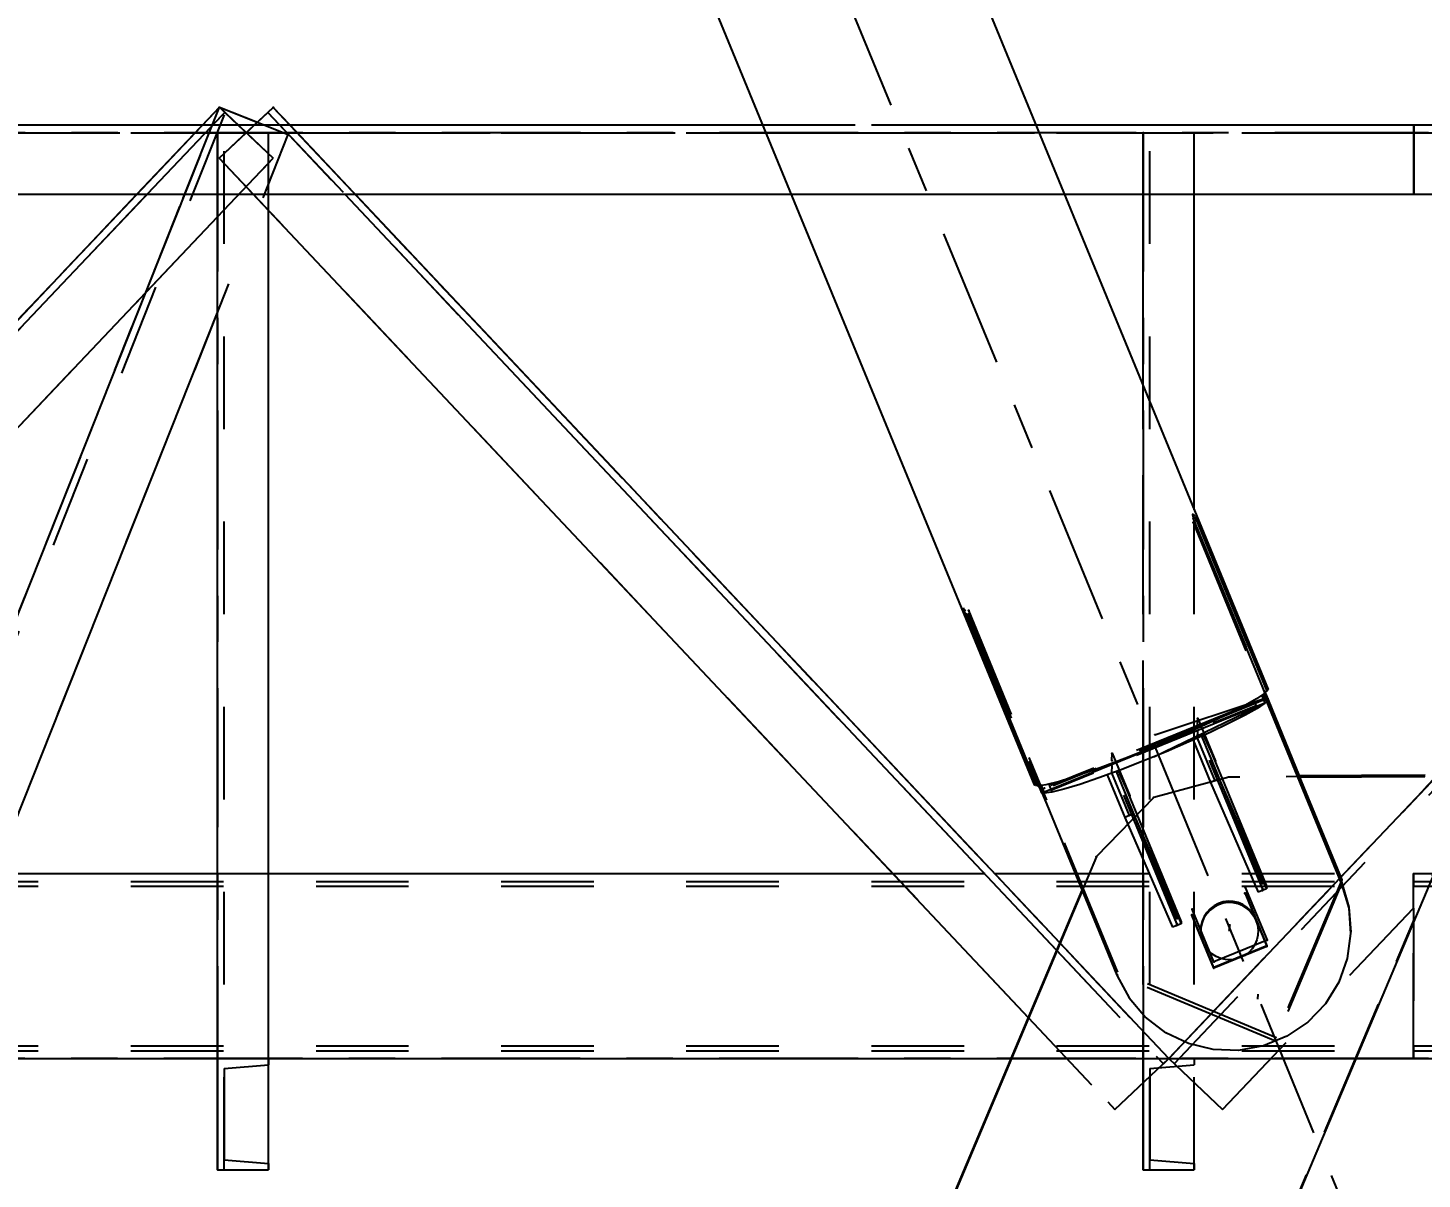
# Model space of a CAD drawing. Header units: millimetres. Extents: x 2368 to 8313, y 7493 to 11698.
# Drawn here: x 5432.52 to 5462.64, y 11270.81 to 11295.68 of the extents above; entities that cross this region are included whole.
import ezdxf

# ---------------------------------------------------------------- set-up
doc = ezdxf.new("R2010")
doc.units = ezdxf.units.MM
for name, pattern in [('XKITLINE00', [0]), ('XKITLINE02', [4, 2, -2]), ('XKITLINE03', [6, 3, -1, 1, -1])]:
    doc.linetypes.add(name, pattern=pattern)
doc.styles.add('ROMANS', font='romans.shx')
doc.dimstyles.new('MD300', dxfattribs={"dimtxt": 2.5, "dimasz": 2.5, "dimexe": 1, "dimexo": 1, "dimgap": 0.5, "dimtad": 1, "dimdec": 1, "dimlfac": 50, "dimrnd": 0.5, "dimdsep": 46, "dimtxsty": 'ROMANS', "dimcen": 1, "dimclrd": 146, "dimclre": 146, "dimclrt": 30, "dimadec": 1, "dimazin": 2, "dimtfac": 1, "dimtdec": 1, "dimtmove": 0, "dimatfit": 1, "dimfxl": 1, "dimtolj": 1, "dimtzin": 0, "dimlwd": -1, "dimlwe": -1, "dimarcsym": 0})

# ---------------------------------------------------------------- blocks, each defined once
blk = doc.blocks.new('*D37')
at = {"color": 146, "transparency": 16777216}
for p, q in [((6544.584, 11276.27), (6544.584, 10979.265)), ((5216.588, 11053.98), (5216.588, 10979.265)), ((5219.088, 10980.265), (6542.084, 10980.265))]:
    blk.add_line(p, q, dxfattribs=at)
for points in [[(5219.088, 10980.681), (5219.088, 10979.848), (5216.588, 10980.265)], [(6542.084, 10980.681), (6542.084, 10979.848), (6544.584, 10980.265)]]:
    blk.add_solid(points, dxfattribs=at)
at = {"layer": 'Defpoints', "color": 0, "transparency": 16777216}
for p in [(6544.584, 11277.27), (5216.588, 11054.98), (6544.584, 10980.265)]:
    blk.add_point(p, dxfattribs=at)
at = {"color": 30, "transparency": 16777216, "insert": (5880.586, 10982.015), "char_height": 2.5, "attachment_point": 5, "style": 'ROMANS'}
blk.add_mtext('\\A1;66400', dxfattribs=at)
blk = doc.blocks.new('*D38')
at = {"color": 146, "transparency": 16777216}
for p, q in [((3888.584, 11276.27), (3888.584, 10968.162)), ((6544.588, 11276.271), (6544.588, 10968.162)), ((6542.088, 10969.162), (3891.084, 10969.162))]:
    blk.add_line(p, q, dxfattribs=at)
for points in [[(3891.084, 10969.579), (3891.084, 10968.745), (3888.584, 10969.162)], [(6542.088, 10969.579), (6542.088, 10968.745), (6544.588, 10969.162)]]:
    blk.add_solid(points, dxfattribs=at)
at = {"layer": 'Defpoints', "color": 0, "transparency": 16777216}
for p in [(3888.584, 11277.27), (6544.588, 11277.271), (3888.584, 10969.162)]:
    blk.add_point(p, dxfattribs=at)
at = {"color": 30, "transparency": 16777216, "insert": (5216.586, 10970.912), "char_height": 2.5, "attachment_point": 5, "style": 'ROMANS'}
blk.add_mtext('\\A1;132800', dxfattribs=at)

msp = doc.modelspace()

# ---------------------------------------------------------------- linework, layer by layer
at = {"color": 8, "linetype": 'XKITLINE03'}
for p, q in [((5462.5882, 11266.2684), (5380.5882, 11465.4767)), ((5462.5882, 11266.2684), (5380.5882, 11465.4767)), ((5457.6948, 11285.0773), (5460.9045, 11277.2799)), ((5457.6948, 11285.0773), (5460.9044, 11277.2799)), ((5457.6927, 11284.9977), (5460.9024, 11277.2002)), ((5457.6927, 11284.9977), (5460.9023, 11277.2002)), ((5456.0541, 11275.221), (5452.8444, 11283.0185)), ((5456.0542, 11275.221), (5452.8445, 11283.0185)), ((5456.0562, 11275.3006), (5452.8465, 11283.0981)), ((5456.0563, 11275.3006), (5452.8466, 11283.0981)), ((5454.4244, 11279.1568), (5459.3005, 11281.1473)), ((5454.4244, 11279.1568), (5459.3004, 11281.1473)), ((5459.3018, 11281.1969), (5454.4257, 11279.2063)), ((5459.3017, 11281.1969), (5454.4257, 11279.2063)), ((5459.2481, 11281.2047), (5454.4809, 11279.2586)), ((5459.2481, 11281.2047), (5454.481, 11279.2586)), ((5456.8693, 11280.4113), (5459.2481, 11281.2047)), ((5456.8693, 11280.4113), (5459.2481, 11281.2047)), ((5459.3004, 11281.1473), (5459.3149, 11281.1778)), ((5459.3005, 11281.1473), (5459.315, 11281.1778)), ((5459.3149, 11281.1778), (5459.3017, 11281.1969)), ((5459.315, 11281.1778), (5459.3018, 11281.1969)), ((5459.2452, 11281.095), (5454.478, 11279.1489)), ((5459.2452, 11281.095), (5454.4781, 11279.1489)), ((5456.8568, 11279.9424), (5459.2452, 11281.095)), ((5456.8569, 11279.9424), (5459.2452, 11281.095)), ((5457.7869, 11280.5015), (5457.7827, 11280.3422)), ((5457.7869, 11280.5015), (5457.7827, 11280.3422)), ((5459.1907, 11277.0912), (5457.7869, 11280.5015)), ((5459.1906, 11277.0912), (5457.7869, 11280.5015)), ((5457.7897, 11280.6076), (5457.794, 11280.7669)), ((5457.7897, 11280.6076), (5457.7939, 11280.7669)), ((5459.1935, 11277.1974), (5457.7897, 11280.6076)), ((5459.1934, 11277.1974), (5457.7897, 11280.6076)), ((5457.7939, 11280.7669), (5458.1733, 11279.8452)), ((5457.794, 11280.7669), (5458.1734, 11279.8452)), ((5457.7827, 11280.3422), (5458.1621, 11279.4205)), ((5457.7827, 11280.3422), (5458.162, 11279.4205)), ((5455.9392, 11279.8522), (5455.9434, 11280.0114)), ((5455.9393, 11279.8522), (5455.9435, 11280.0114)), ((5455.9434, 11280.0114), (5456.3228, 11279.0898)), ((5455.9435, 11280.0114), (5456.3229, 11279.0898)), ((5455.9365, 11279.746), (5455.9322, 11279.5868)), ((5455.9364, 11279.746), (5455.9322, 11279.5868)), ((5457.3402, 11276.3358), (5455.9364, 11279.746)), ((5457.3402, 11276.3358), (5455.9365, 11279.746)), ((5457.343, 11276.442), (5455.9392, 11279.8522)), ((5457.343, 11276.442), (5455.9393, 11279.8522)), ((5455.9322, 11279.5868), (5456.3116, 11278.6651)), ((5455.9322, 11279.5868), (5456.3116, 11278.6651)), ((5458.4614, 11279.4976), (5456.8425, 11279.059)), ((5458.4615, 11279.4976), (5456.8425, 11279.059)), ((5462.703, 11279.5199), (5458.4614, 11279.4976)), ((5462.703, 11279.5199), (5458.4615, 11279.4976)), ((5454.4112, 11279.1759), (5454.4244, 11279.1568)), ((5454.4112, 11279.1759), (5454.4244, 11279.1568)), ((5456.8425, 11279.059), (5455.6035, 11277.7804)), ((5456.8425, 11279.059), (5455.6035, 11277.7804)), ((5455.8645, 11260.7745), (5463.6158, 11279.1374)), ((5455.8646, 11260.7745), (5463.6158, 11279.1374)), ((5455.6035, 11277.7804), (5451.2595, 11267.4971)), ((5455.6035, 11277.7804), (5451.2595, 11267.4971)), ((5459.1946, 11277.2416), (5459.1934, 11277.1974)), ((5459.1947, 11277.2416), (5459.1935, 11277.1974)), ((5460.9023, 11277.2002), (5459.4722, 11273.7958)), ((5460.9024, 11277.2002), (5459.4723, 11273.7958)), ((5460.9044, 11277.2799), (5459.4743, 11273.8754)), ((5460.9045, 11277.2799), (5459.4744, 11273.8754)), ((5458.8157, 11276.9818), (5459.2862, 11275.8389)), ((5458.8158, 11276.9818), (5459.2862, 11275.8389)), ((5458.8161, 11276.9959), (5459.2866, 11275.853)), ((5458.8161, 11276.9959), (5459.2865, 11275.853)), ((5458.8193, 11277.1162), (5459.2898, 11275.9733)), ((5458.8193, 11277.1162), (5459.2897, 11275.9733)), ((5459.1895, 11277.047), (5459.1907, 11277.0912)), ((5459.1895, 11277.047), (5459.1906, 11277.0912)), ((5458.1425, 11275.505), (5457.672, 11276.6479)), ((5458.1424, 11275.505), (5457.672, 11276.6479)), ((5457.339, 11276.2916), (5457.3402, 11276.3358)), ((5457.339, 11276.2916), (5457.3402, 11276.3358)), ((5457.3442, 11276.4862), (5457.343, 11276.442)), ((5457.3442, 11276.4862), (5457.343, 11276.442)), ((5458.1389, 11275.3705), (5457.6684, 11276.5134)), ((5458.1389, 11275.3705), (5457.6685, 11276.5134)), ((5458.1392, 11275.3847), (5457.6688, 11276.5275)), ((5458.1393, 11275.3847), (5457.6689, 11276.5275)), ((5458.4807, 11276.3035), (5458.4779, 11276.1974)), ((5458.4807, 11276.3035), (5458.4779, 11276.1974)), ((5459.2862, 11275.8389), (5458.1389, 11275.3705)), ((5459.2862, 11275.8389), (5458.1389, 11275.3705)), ((5459.2865, 11275.853), (5458.1392, 11275.3847)), ((5459.2866, 11275.853), (5458.1393, 11275.3847)), ((5459.2897, 11275.9733), (5458.1424, 11275.505)), ((5459.2898, 11275.9733), (5458.1425, 11275.505)), ((5459.4722, 11273.7958), (5456.0541, 11275.221)), ((5459.4723, 11273.7958), (5456.0542, 11275.221)), ((5459.4743, 11273.8754), (5456.0562, 11275.3006)), ((5459.4744, 11273.8754), (5456.0563, 11275.3006))]:
    msp.add_line(p, q, dxfattribs=at)
at = {"color": 8, "linetype": 'XKITLINE00'}
for p, q in [((5392.6416, 11443.3622), (5459.3131, 11281.3923)), ((5387.5898, 11441.2999), (5454.2613, 11279.33)), ((5457.6831, 11285.1768), (5457.6806, 11285.1622)), ((5457.6806, 11285.1622), (5457.6847, 11285.1338)), ((5457.6918, 11285.176), (5457.6831, 11285.1768)), ((5457.6847, 11285.1338), (5457.695, 11285.0942)), ((5457.6918, 11285.176), (5457.706, 11285.16)), ((5457.7449, 11285.0897), (5457.7025, 11285.0724)), ((5457.706, 11285.16), (5457.7243, 11285.1302)), ((5457.7109, 11285.0479), (5457.7267, 11284.9967)), ((5457.7657, 11285.0424), (5457.7207, 11285.024)), ((5457.7243, 11285.1302), (5457.7449, 11285.0897)), ((5457.7449, 11285.0897), (5457.7657, 11285.0424)), ((5457.7657, 11285.0424), (5459.2833, 11281.3556)), ((5457.7267, 11284.9967), (5459.2443, 11281.31)), ((5452.7251, 11283.1528), (5452.7229, 11283.1475)), ((5452.7229, 11283.1475), (5452.7273, 11283.1274)), ((5452.7251, 11283.1528), (5452.7336, 11283.1427)), ((5452.7273, 11283.1274), (5452.7377, 11283.0945)), ((5452.7336, 11283.1427), (5452.7476, 11283.1183)), ((5452.7377, 11283.0945), (5452.7532, 11283.0519)), ((5452.7476, 11283.1183), (5452.7657, 11283.0819)), ((5452.7751, 11283.0609), (5452.7532, 11283.0519)), ((5452.7532, 11283.0519), (5452.7723, 11283.0039)), ((5452.7956, 11283.0134), (5452.7723, 11283.0039)), ((5452.7723, 11283.0039), (5454.2899, 11279.3171)), ((5452.7857, 11283.0373), (5452.8097, 11282.9894)), ((5452.8097, 11282.9894), (5454.3273, 11279.3027)), ((5459.0602, 11281.1854), (5458.7581, 11281.0168)), ((5459.0057, 11281.155), (5459.077, 11280.9816)), ((5459.2443, 11281.31), (5459.0602, 11281.1854)), ((5459.1758, 11281.2637), (5459.2452, 11281.095)), ((5459.2135, 11281.2891), (5460.902, 11277.187)), ((5459.2226, 11281.2953), (5460.9027, 11277.2135)), ((5459.2833, 11281.3556), (5459.2338, 11281.3354)), ((5459.2359, 11281.3043), (5459.3005, 11281.1473)), ((5459.2396, 11281.3378), (5459.3112, 11281.164)), ((5459.3131, 11281.3923), (5459.2833, 11281.3556)), ((5459.3005, 11281.1473), (5459.2866, 11281.1417)), ((5459.3112, 11281.164), (5459.3005, 11281.1473)), ((5459.3043, 11281.1532), (5459.9752, 11279.5232)), ((5459.315, 11281.1778), (5459.3112, 11281.164)), ((5459.3113, 11281.1644), (5459.9868, 11279.5233)), ((5458.3571, 11280.8153), (5457.8774, 11280.591)), ((5458.7581, 11281.0168), (5458.3571, 11280.8153)), ((5458.8158, 11280.8342), (5458.4726, 11280.6593)), ((5459.077, 11280.9816), (5458.8158, 11280.8342)), ((5459.2452, 11281.095), (5459.077, 11280.9816)), ((5457.8774, 11280.591), (5457.343, 11280.3552)), ((5458.4726, 11280.6593), (5458.0617, 11280.4641)), ((5457.343, 11280.3552), (5456.7808, 11280.1196)), ((5457.6004, 11280.2568), (5457.1082, 11280.0462)), ((5458.0617, 11280.4641), (5457.6004, 11280.2568)), ((5457.6927, 11280.2983), (5458.0696, 11279.3828)), ((5457.8752, 11280.38), (5457.8668, 11280.3766)), ((5457.8752, 11280.3803), (5457.8752, 11280.38)), ((5457.8752, 11280.38), (5458.2546, 11279.4583)), ((5457.9178, 11280.3994), (5458.1071, 11279.9862)), ((5456.2189, 11279.8962), (5455.6855, 11279.6962)), ((5456.7808, 11280.1196), (5456.2189, 11279.8962)), ((5457.1082, 11280.0462), (5456.6057, 11279.841)), ((5458.1071, 11279.9862), (5459.2832, 11277.129)), ((5455.6855, 11279.6962), (5455.2074, 11279.5294)), ((5456.1139, 11279.65), (5455.8481, 11279.5524)), ((5456.0274, 11279.6182), (5456.4042, 11278.7029)), ((5456.0717, 11279.6345), (5456.2566, 11279.2308)), ((5456.6057, 11279.841), (5456.1139, 11279.65)), ((5454.2899, 11279.3171), (5454.2613, 11279.33)), ((5454.3168, 11279.3281), (5454.2899, 11279.3171)), ((5454.5087, 11279.3273), (5454.3273, 11279.3027)), ((5454.3561, 11279.3066), (5454.4144, 11279.1649)), ((5454.3624, 11279.3074), (5454.4244, 11279.1568)), ((5454.366, 11279.3079), (5456.0538, 11275.2078)), ((5454.4101, 11279.3139), (5454.4781, 11279.1489)), ((5454.8084, 11279.4044), (5454.5087, 11279.3273)), ((5454.573, 11279.3439), (5454.6439, 11279.1718)), ((5455.2074, 11279.5294), (5454.8084, 11279.4044)), ((5455.2443, 11279.3414), (5454.9029, 11279.2368)), ((5455.6537, 11279.4811), (5455.2443, 11279.3414)), ((5455.8396, 11279.5493), (5455.6537, 11279.4811)), ((5455.8481, 11279.5524), (5455.8397, 11279.549)), ((5455.8397, 11279.5494), (5455.8397, 11279.549)), ((5455.8397, 11279.549), (5456.2191, 11278.6273)), ((5458.2546, 11279.4583), (5458.0696, 11279.3828)), ((5458.0696, 11279.3828), (5459.097, 11277.0092)), ((5458.2546, 11279.4583), (5459.282, 11277.0848)), ((5462.7035, 11279.5375), (5459.952, 11279.5231)), ((5462.7026, 11279.5022), (5459.9704, 11279.4878)), ((5454.4244, 11279.1568), (5454.4144, 11279.1649)), ((5454.6439, 11279.1718), (5454.4781, 11279.1489)), ((5454.9029, 11279.2368), (5454.6439, 11279.1718)), ((5463.6153, 11279.1197), (5455.8641, 11260.7568)), ((5456.2566, 11279.2308), (5457.4327, 11276.3736)), ((5456.4042, 11278.7029), (5456.2191, 11278.6273)), ((5456.4042, 11278.7029), (5457.4316, 11276.3293)), ((5456.2191, 11278.6273), (5457.2465, 11276.2538)), ((5460.9027, 11277.2135), (5460.902, 11277.187)), ((5460.902, 11277.187), (5461.0557, 11276.6633)), ((5460.9027, 11277.2135), (5461.0564, 11276.6898)), ((5455.2918, 11277.059), (5451.9443, 11269.1347)), ((5455.2987, 11277.0422), (5451.9582, 11269.1343)), ((5459.282, 11277.0848), (5459.097, 11277.0092)), ((5459.2832, 11277.129), (5459.282, 11277.0848)), ((5458.0599, 11276.6259), (5457.9866, 11276.5468)), ((5458.0603, 11276.6401), (5457.987, 11276.561)), ((5458.0603, 11276.6401), (5457.987, 11276.561)), ((5458.0607, 11276.6543), (5457.9874, 11276.5752)), ((5458.1459, 11276.6912), (5458.0599, 11276.6259)), ((5458.1463, 11276.7053), (5458.0603, 11276.6401)), ((5458.1463, 11276.7053), (5458.0603, 11276.6401)), ((5458.1466, 11276.7195), (5458.0607, 11276.6543)), ((5458.2419, 11276.7405), (5458.1459, 11276.6912)), ((5458.2423, 11276.7547), (5458.1463, 11276.7053)), ((5458.2423, 11276.7547), (5458.1463, 11276.7053)), ((5458.2427, 11276.7688), (5458.1466, 11276.7195)), ((5458.3451, 11276.7725), (5458.2419, 11276.7405)), ((5458.2423, 11276.7547), (5458.2419, 11276.7405)), ((5458.3455, 11276.7866), (5458.2423, 11276.7547)), ((5458.3455, 11276.7866), (5458.2423, 11276.7547)), ((5458.2427, 11276.7688), (5458.2423, 11276.7547)), ((5458.3459, 11276.8008), (5458.2427, 11276.7688)), ((5458.4523, 11276.7861), (5458.3451, 11276.7725)), ((5458.4527, 11276.8003), (5458.3455, 11276.7866)), ((5458.4527, 11276.8003), (5458.3455, 11276.7866)), ((5458.4531, 11276.8144), (5458.3459, 11276.8008)), ((5458.5603, 11276.781), (5458.4523, 11276.7861)), ((5458.5606, 11276.7952), (5458.4527, 11276.8003)), ((5458.5606, 11276.7952), (5458.4527, 11276.8003)), ((5458.561, 11276.8093), (5458.4531, 11276.8144)), ((5458.6657, 11276.7573), (5458.5603, 11276.781)), ((5458.6661, 11276.7715), (5458.5606, 11276.7952)), ((5458.6661, 11276.7715), (5458.5606, 11276.7952)), ((5458.6665, 11276.7856), (5458.561, 11276.8093)), ((5458.7654, 11276.7158), (5458.6657, 11276.7573)), ((5458.7658, 11276.7299), (5458.6661, 11276.7715)), ((5458.7658, 11276.7299), (5458.6661, 11276.7715)), ((5458.7661, 11276.7441), (5458.6665, 11276.7856)), ((5458.8563, 11276.6576), (5458.7654, 11276.7158)), ((5458.8567, 11276.6717), (5458.7658, 11276.7299)), ((5458.8567, 11276.6717), (5458.7658, 11276.7299)), ((5458.8571, 11276.6859), (5458.7661, 11276.7441)), ((5458.9358, 11276.5846), (5458.8563, 11276.6576)), ((5458.9361, 11276.5987), (5458.8567, 11276.6717)), ((5458.9361, 11276.5987), (5458.8567, 11276.6717)), ((5458.9365, 11276.6129), (5458.8571, 11276.6859)), ((5458.9358, 11276.5846), (5459.0012, 11276.4989)), ((5458.9361, 11276.5987), (5459.0016, 11276.5131)), ((5458.9361, 11276.5987), (5459.0016, 11276.5131)), ((5458.9365, 11276.6129), (5459.002, 11276.5272)), ((5461.0564, 11276.6898), (5461.0557, 11276.6633)), ((5461.0557, 11276.6633), (5461.0967, 11276.1192)), ((5461.0564, 11276.6898), (5461.0974, 11276.1458)), ((5457.4316, 11276.3293), (5457.2465, 11276.2538)), ((5457.4327, 11276.3736), (5457.4316, 11276.3293)), ((5457.8865, 11276.357), (5457.8628, 11276.252)), ((5457.8869, 11276.3711), (5457.8631, 11276.2661)), ((5457.8869, 11276.3711), (5457.8631, 11276.2661)), ((5457.8873, 11276.3853), (5457.8635, 11276.2803)), ((5457.9282, 11276.4563), (5457.8865, 11276.357)), ((5457.9286, 11276.4704), (5457.8869, 11276.3711)), ((5457.9286, 11276.4704), (5457.8869, 11276.3711)), ((5457.929, 11276.4846), (5457.8873, 11276.3853)), ((5457.9866, 11276.5468), (5457.9282, 11276.4563)), ((5457.987, 11276.561), (5457.9286, 11276.4704)), ((5457.987, 11276.561), (5457.9286, 11276.4704)), ((5457.9874, 11276.5752), (5457.929, 11276.4846)), ((5459.0012, 11276.4989), (5459.0508, 11276.4032)), ((5459.0016, 11276.5131), (5459.0512, 11276.4174)), ((5459.0016, 11276.5131), (5459.0512, 11276.4174)), ((5459.002, 11276.5272), (5459.0516, 11276.4315)), ((5459.0512, 11276.4174), (5459.0508, 11276.4032)), ((5459.0508, 11276.4032), (5459.0829, 11276.3004)), ((5459.0516, 11276.4315), (5459.0512, 11276.4174)), ((5459.0512, 11276.4174), (5459.0833, 11276.3146)), ((5459.0512, 11276.4174), (5459.0833, 11276.3146)), ((5459.0516, 11276.4315), (5459.0837, 11276.3288)), ((5459.0829, 11276.3004), (5459.0967, 11276.1937)), ((5459.0833, 11276.3146), (5459.097, 11276.2078)), ((5459.0833, 11276.3146), (5459.097, 11276.2078)), ((5459.0837, 11276.3288), (5459.0974, 11276.222)), ((5457.8628, 11276.252), (5457.8577, 11276.1444)), ((5457.8577, 11276.1444), (5457.8714, 11276.0377)), ((5457.8714, 11276.0377), (5457.9035, 11275.9349)), ((5459.0678, 11275.9811), (5459.0261, 11275.8818)), ((5459.0916, 11276.0861), (5459.0678, 11275.9811)), ((5459.0967, 11276.1937), (5459.0916, 11276.0861)), ((5461.0967, 11276.1192), (5461.0233, 11275.5786)), ((5457.9035, 11275.9349), (5457.9531, 11275.8392)), ((5457.9531, 11275.8392), (5458.0186, 11275.7535)), ((5458.098, 11275.6805), (5458.0186, 11275.7535)), ((5458.1889, 11275.6223), (5458.098, 11275.6805)), ((5458.8944, 11275.7122), (5458.8084, 11275.647)), ((5458.9677, 11275.7913), (5458.8944, 11275.7122)), ((5459.0261, 11275.8818), (5458.9677, 11275.7913)), ((5458.2886, 11275.5808), (5458.1889, 11275.6223)), ((5458.394, 11275.5571), (5458.2886, 11275.5808)), ((5458.502, 11275.552), (5458.394, 11275.5571)), ((5458.6092, 11275.5656), (5458.502, 11275.552)), ((5458.7124, 11275.5976), (5458.6092, 11275.5656)), ((5458.8084, 11275.647), (5458.7124, 11275.5976)), ((5461.0233, 11275.5786), (5460.8387, 11275.065)), ((5456.0538, 11275.2078), (5456.3134, 11274.7273)), ((5460.8387, 11275.065), (5460.5508, 11274.6009)), ((5456.3134, 11274.7273), (5456.6677, 11274.3111)), ((5460.5508, 11274.6009), (5460.1724, 11274.2065)), ((5457.101, 11273.9774), (5456.6677, 11274.3111)), ((5460.1724, 11274.2065), (5459.7199, 11273.8992)), ((5457.5946, 11273.7406), (5457.101, 11273.9774)), ((5459.7199, 11273.8992), (5459.2131, 11273.6923)), ((5458.1267, 11273.6113), (5457.5946, 11273.7406)), ((5458.6742, 11273.5949), (5458.1267, 11273.6113)), ((5459.2131, 11273.6923), (5458.6742, 11273.5949))]:
    msp.add_line(p, q, dxfattribs=at)
at = {"color": 1, "linetype": 'XKITLINE03'}
for p, q in [((5436.6571, 11293.9667), (5417.1672, 11273.4162)), ((5417.1672, 11273.4162), (5436.6572, 11293.9667)), ((5436.6571, 11293.9667), (5417.1672, 11273.4162)), ((5428.4882, 11273.4162), (5436.6572, 11293.9667)), ((5457.1672, 11273.4162), (5437.8198, 11293.9644)), ((5457.1672, 11273.4162), (5437.8198, 11293.9644)), ((5437.8199, 11293.9644), (5457.1673, 11273.4162)), ((5437.8199, 11293.9644), (5457.1672, 11273.4162)), ((5457.1672, 11273.4162), (5476.6572, 11293.9667)), ((5476.6571, 11293.9667), (5457.1672, 11273.4162)), ((5298.7444, 11293.4162), (5462.4601, 11293.4162)), ((5462.4601, 11293.4162), (5298.7444, 11293.4162)), ((5462.4601, 11293.4162), (5298.7444, 11293.4162)), ((5436.6172, 11271.0162), (5436.6172, 11293.4162)), ((5436.6172, 11293.4162), (5436.6172, 11271.0162)), ((5436.6172, 11293.4162), (5436.6172, 11271.0162)), ((5436.6172, 11271.0162), (5436.6172, 11293.4162)), ((5456.6172, 11293.4162), (5456.6172, 11271.0162)), ((5456.6172, 11271.0162), (5456.6172, 11293.4162)), ((5456.6172, 11293.4162), (5456.6172, 11271.0162)), ((5456.6172, 11271.0162), (5456.6172, 11293.4162)), ((5796.7808, 11293.4162), (5462.4602, 11293.4162)), ((5796.7808, 11293.4162), (5462.4602, 11293.4162)), ((5462.4534, 11273.4162), (5298.7444, 11273.4162)), ((5462.4534, 11273.4162), (5298.7444, 11273.4162)), ((5298.7445, 11273.4162), (5462.4535, 11273.4162)), ((5298.7445, 11273.4162), (5462.4535, 11273.4162)), ((5436.6172, 11273.4162), (5436.6172, 11273.4162)), ((5436.6172, 11273.4162), (5436.6172, 11273.4162)), ((5456.6172, 11273.4162), (5456.6172, 11273.4162)), ((5456.6172, 11273.4162), (5456.6172, 11273.4162)), ((5462.4467, 11273.4162), (5796.7807, 11273.4162)), ((5796.7808, 11273.4162), (5462.4535, 11273.4162))]:
    msp.add_line(p, q, dxfattribs=at)
at = {"color": 3, "linetype": 'XKITLINE02'}
for p, q in [((5417.1672, 11273.4162), (5436.6572, 11293.9667)), ((5417.2833, 11273.3061), (5436.7733, 11293.8566)), ((5428.4882, 11273.4162), (5436.6572, 11293.9667)), ((5428.6368, 11273.3571), (5436.8059, 11293.9076)), ((5428.6369, 11273.3571), (5436.8059, 11293.9076)), ((5435.066, 11289.9639), (5436.6572, 11293.9667)), ((5436.655, 11292.8676), (5437.8199, 11293.9644)), ((5436.655, 11292.8676), (5437.8199, 11293.9644)), ((5436.6571, 11293.9667), (5436.6571, 11293.9667)), ((5436.6572, 11293.9667), (5437.8181, 11292.8657)), ((5436.6572, 11293.9667), (5436.8059, 11293.9076)), ((5436.6572, 11293.9667), (5436.6572, 11293.9667)), ((5436.8059, 11293.9076), (5438.144, 11293.3757)), ((5436.8059, 11293.9076), (5436.8059, 11293.9076)), ((5437.7034, 11293.8547), (5437.8199, 11293.9644)), ((5437.7034, 11293.8547), (5437.8198, 11293.9644)), ((5437.7034, 11293.8547), (5437.7034, 11293.8547)), ((5437.7034, 11293.8547), (5457.0508, 11273.3065)), ((5437.7034, 11293.8547), (5457.0508, 11273.3065)), ((5437.7034, 11293.8547), (5457.0507, 11273.3065)), ((5437.8199, 11293.9644), (5437.8199, 11293.9644)), ((5437.8199, 11293.9644), (5457.1673, 11273.4162)), ((5437.8199, 11293.9644), (5457.1673, 11273.4162)), ((5437.8199, 11293.9644), (5457.1672, 11273.4162)), ((5457.1672, 11273.4162), (5476.6572, 11293.9667)), ((5457.2833, 11273.3061), (5476.7733, 11293.8566)), ((5298.7444, 11293.5862), (5462.4601, 11293.5862)), ((5428.2282, 11293.5862), (5462.4602, 11293.5862)), ((5434.8737, 11292.0862), (5436.2963, 11293.5862)), ((5434.8737, 11292.0862), (5436.2963, 11293.5862)), ((5435.0942, 11292.0862), (5436.5168, 11293.5862)), ((5435.0942, 11292.0862), (5436.5168, 11293.5862)), ((5436.6549, 11292.8676), (5437.4182, 11293.5862)), ((5436.6549, 11292.8676), (5437.4182, 11293.5862)), ((5437.0584, 11293.5862), (5437.8181, 11292.8657)), ((5437.0584, 11293.5862), (5437.8181, 11292.8657)), ((5437.9562, 11293.5862), (5439.3685, 11292.0862)), ((5437.9562, 11293.5862), (5439.3685, 11292.0862)), ((5438.1759, 11293.5862), (5439.5883, 11292.0862)), ((5438.1759, 11293.5862), (5439.5883, 11292.0862)), ((5448.393, 11293.5862), (5454.2937, 11293.5862)), ((5448.393, 11293.5862), (5454.2937, 11293.5862)), ((5454.1962, 11293.5862), (5462.4602, 11293.5862)), ((5462.4601, 11292.0862), (5462.4601, 11293.5862)), ((5462.4601, 11292.0862), (5462.4601, 11293.5862)), ((5462.4601, 11292.0862), (5462.4601, 11293.5862)), ((5462.4601, 11292.0862), (5462.4601, 11293.5862)), ((5462.4602, 11292.0862), (5462.4602, 11293.5862)), ((5462.4602, 11292.0862), (5462.4602, 11293.5862)), ((5462.4602, 11292.0862), (5462.4602, 11293.5862)), ((5462.4602, 11293.5862), (5462.4602, 11292.0862)), ((5462.4602, 11292.0862), (5462.4602, 11293.5862)), ((5462.4602, 11293.5862), (5796.7808, 11293.5862)), ((5298.7444, 11293.4162), (5462.4601, 11293.4162)), ((5298.7444, 11293.4162), (5462.4601, 11293.4162)), ((5298.7444, 11293.4162), (5462.4601, 11293.4162)), ((5428.5046, 11293.4162), (5454.2662, 11293.4162)), ((5431.6901, 11277.1398), (5438.144, 11293.3757)), ((5432.1297, 11293.4162), (5462.4602, 11293.4162)), ((5436.6172, 11271.0162), (5436.6172, 11293.4162)), ((5436.6172, 11293.4162), (5437.7172, 11293.4162)), ((5436.6172, 11293.4162), (5437.7172, 11293.4162)), ((5436.6172, 11292.0862), (5436.6172, 11293.4162)), ((5436.6172, 11293.4162), (5437.7172, 11293.4162)), ((5436.6172, 11292.0862), (5436.6172, 11293.4162)), ((5436.6172, 11271.0162), (5436.6172, 11293.4162)), ((5436.6172, 11293.4162), (5437.7172, 11293.4162)), ((5436.7572, 11271.0162), (5436.7572, 11293.4162)), ((5436.7572, 11271.0162), (5436.7572, 11293.4162)), ((5436.7572, 11271.0162), (5436.7572, 11293.4162)), ((5436.7572, 11271.0162), (5436.7572, 11293.4162)), ((5437.7172, 11271.0162), (5437.7172, 11293.4162)), ((5437.7172, 11292.0862), (5437.7172, 11293.4162)), ((5437.7172, 11292.0862), (5437.7172, 11293.4162)), ((5437.7172, 11271.0162), (5437.7172, 11293.4162)), ((5456.6172, 11293.4162), (5457.7172, 11293.4162)), ((5456.6172, 11292.0862), (5456.6172, 11293.4162)), ((5456.6172, 11271.0162), (5456.6172, 11293.4162)), ((5456.6172, 11293.4162), (5457.7172, 11293.4162)), ((5456.6172, 11293.4162), (5457.7172, 11293.4162)), ((5456.6172, 11292.0862), (5456.6172, 11293.4162)), ((5456.6172, 11271.0162), (5456.6172, 11293.4162)), ((5456.6172, 11293.4162), (5457.7172, 11293.4162)), ((5456.7572, 11271.0162), (5456.7572, 11293.4162)), ((5456.7572, 11271.0162), (5456.7572, 11293.4162)), ((5456.7572, 11271.0162), (5456.7572, 11293.4162)), ((5456.7572, 11271.0162), (5456.7572, 11293.4162)), ((5457.7172, 11292.0862), (5457.7172, 11293.4162)), ((5457.7172, 11271.0162), (5457.7172, 11293.4162)), ((5457.7172, 11292.0862), (5457.7172, 11293.4162)), ((5457.7172, 11271.0162), (5457.7172, 11293.4162)), ((5462.4601, 11293.4162), (5462.4601, 11292.0862)), ((5462.4602, 11293.4162), (5462.4602, 11292.0862)), ((5462.4602, 11293.4162), (5796.7808, 11293.4162)), ((5462.4602, 11293.4162), (5796.7808, 11293.4162)), ((5418.3282, 11272.3152), (5437.8181, 11292.8657)), ((5436.6172, 11291.5995), (5437.8181, 11292.8657)), ((5436.6172, 11291.5995), (5437.8181, 11292.8657)), ((5436.6549, 11292.8676), (5437.7172, 11291.7394)), ((5436.6549, 11292.8676), (5437.7172, 11291.7394)), ((5436.655, 11292.8676), (5456.0024, 11272.3194)), ((5436.655, 11292.8676), (5456.0023, 11272.3194)), ((5458.3281, 11272.3152), (5477.8181, 11292.8657)), ((5458.3282, 11272.3152), (5477.8181, 11292.8657)), ((5298.7444, 11292.0862), (5462.4601, 11292.0862)), ((5428.2282, 11292.0862), (5462.4602, 11292.0862)), ((5432.81, 11292.0862), (5462.4602, 11292.0862)), ((5449.0105, 11292.0862), (5454.9111, 11292.0862)), ((5449.0105, 11292.0862), (5454.9111, 11292.0862)), ((5462.4601, 11292.0862), (5462.4601, 11292.0862)), ((5462.4601, 11292.0862), (5462.4601, 11292.0862)), ((5462.4602, 11292.0862), (5621.0488, 11292.0862)), ((5462.4602, 11292.0862), (5796.7808, 11292.0862)), ((5456.6172, 11271.0162), (5456.6172, 11287.9415)), ((5456.6172, 11271.0162), (5456.6172, 11287.9415)), ((5457.7172, 11271.0162), (5457.7172, 11285.2692)), ((5457.7172, 11271.0162), (5457.7172, 11285.2692)), ((5457.1672, 11273.4162), (5462.8961, 11279.4568)), ((5457.2833, 11273.3061), (5463.0539, 11279.3907)), ((5298.7444, 11277.4162), (5462.4534, 11277.4162)), ((5298.7444, 11277.4162), (5462.4534, 11277.4162)), ((5298.7444, 11277.2462), (5462.4534, 11277.2462)), ((5298.7444, 11277.2462), (5462.4534, 11277.2462)), ((5298.7445, 11277.4162), (5462.4535, 11277.4162)), ((5298.7445, 11277.4162), (5462.4535, 11277.4162)), ((5298.7445, 11277.2462), (5462.4535, 11277.2462)), ((5298.7445, 11277.2462), (5462.4535, 11277.2462)), ((5436.6172, 11277.4162), (5437.7172, 11277.4162)), ((5436.6172, 11277.4162), (5437.7172, 11277.4162)), ((5451.2034, 11277.4162), (5453.401, 11277.4162)), ((5451.2034, 11277.4162), (5453.401, 11277.4162)), ((5462.4467, 11277.4162), (5796.7807, 11277.4162)), ((5462.4467, 11277.2462), (5796.7807, 11277.2462)), ((5462.4534, 11277.4162), (5471.6978, 11277.4162)), ((5462.4534, 11277.4162), (5462.4534, 11277.4162)), ((5462.4534, 11277.1398), (5462.4534, 11277.4162)), ((5462.4534, 11273.4162), (5462.4534, 11277.4162)), ((5462.4534, 11277.4162), (5462.4534, 11277.4162)), ((5462.4534, 11277.1398), (5462.4534, 11277.4162)), ((5462.4534, 11273.4162), (5462.4534, 11277.4162)), ((5462.4534, 11276.665), (5462.4534, 11277.4162)), ((5462.4535, 11277.1398), (5462.4535, 11277.4162)), ((5462.4535, 11273.4162), (5462.4535, 11277.4162)), ((5462.4535, 11277.4162), (5462.4535, 11277.2462)), ((5462.4535, 11273.6926), (5462.4535, 11277.4162)), ((5462.4535, 11277.4162), (5462.4535, 11277.2462)), ((5462.4535, 11273.6926), (5462.4535, 11277.4162)), ((5462.4535, 11277.4162), (5796.7808, 11277.4162)), ((5462.4535, 11277.2462), (5462.4535, 11277.1398)), ((5462.4535, 11277.2462), (5462.4535, 11277.1398)), ((5462.4535, 11277.2462), (5796.7808, 11277.2462)), ((5298.7444, 11277.1398), (5462.4534, 11277.1398)), ((5298.7444, 11277.1398), (5462.4534, 11277.1398)), ((5298.7445, 11277.1398), (5462.4535, 11277.1398)), ((5298.7445, 11277.1398), (5462.4535, 11277.1398)), ((5462.4467, 11277.1398), (5796.7807, 11277.1398)), ((5462.4534, 11273.4162), (5462.4534, 11277.1398)), ((5462.4535, 11277.1398), (5796.7808, 11277.1398)), ((5462.4534, 11276.665), (5462.4534, 11273.4162)), ((5462.4534, 11276.6649), (5462.4534, 11273.4162)), ((5458.48, 11276.277), (5458.4807, 11276.3035)), ((5458.48, 11276.277), (5458.4807, 11276.3035)), ((5458.4807, 11276.3035), (5458.481, 11276.3177)), ((5458.4807, 11276.3035), (5458.4811, 11276.3177)), ((5458.4772, 11276.1691), (5458.4775, 11276.1832)), ((5458.4775, 11276.1832), (5458.4779, 11276.1974)), ((5458.4775, 11276.1832), (5458.4779, 11276.1974)), ((5458.4779, 11276.1974), (5458.4786, 11276.2239)), ((5458.4779, 11276.1974), (5458.4786, 11276.2239)), ((5458.4788, 11276.2328), (5458.4797, 11276.2681)), ((5458.4788, 11276.2328), (5458.4798, 11276.2681)), ((5454.7423, 11275.7583), (5457.0507, 11273.3065)), ((5454.7423, 11275.7583), (5457.0507, 11273.3065)), ((5454.8103, 11275.9194), (5457.1672, 11273.4162)), ((5454.8103, 11275.9194), (5457.1672, 11273.4162)), ((5459.0925, 11274.7042), (5459.0953, 11274.8104)), ((5454.1297, 11274.3082), (5456.0023, 11272.3194)), ((5454.1297, 11274.3082), (5456.0023, 11272.3194)), ((5298.7444, 11273.6926), (5462.4534, 11273.6926)), ((5298.7444, 11273.6926), (5462.4534, 11273.6926)), ((5298.7444, 11273.5862), (5462.4534, 11273.5862)), ((5298.7444, 11273.5862), (5462.4534, 11273.5862)), ((5298.7445, 11273.6926), (5462.4535, 11273.6926)), ((5298.7445, 11273.6926), (5462.4535, 11273.6926)), ((5298.7445, 11273.5862), (5462.4535, 11273.5862)), ((5298.7445, 11273.5862), (5462.4535, 11273.5862)), ((5462.4467, 11273.6926), (5796.7807, 11273.6926)), ((5462.4467, 11273.5862), (5796.7807, 11273.5862)), ((5462.4535, 11273.6926), (5462.4535, 11273.5862)), ((5462.4535, 11273.6926), (5462.4535, 11273.4162)), ((5462.4535, 11273.6926), (5462.4535, 11273.5862)), ((5462.4535, 11273.6926), (5462.4535, 11273.4162)), ((5462.4535, 11273.6926), (5796.7808, 11273.6926)), ((5462.4535, 11273.5862), (5462.4535, 11273.4162)), ((5462.4535, 11273.5862), (5462.4535, 11273.4162)), ((5462.4535, 11273.5862), (5796.7808, 11273.5862)), ((5298.7445, 11273.4162), (5462.4535, 11273.4162)), ((5298.7445, 11273.4162), (5462.4535, 11273.4162)), ((5436.6172, 11273.4162), (5437.7172, 11273.4162)), ((5436.6172, 11273.4162), (5437.7172, 11273.4162)), ((5436.6172, 11273.4162), (5437.7172, 11273.4162)), ((5436.6172, 11273.4162), (5436.6172, 11271.0162)), ((5436.6172, 11273.4162), (5436.6172, 11271.0162)), ((5436.6172, 11273.4162), (5437.7172, 11273.4162)), ((5436.6172, 11273.4162), (5436.6172, 11271.0162)), ((5436.6172, 11273.4162), (5436.6172, 11271.0162)), ((5436.7572, 11273.2034), (5437.7172, 11273.2802)), ((5436.7572, 11273.2034), (5437.7172, 11273.2802)), ((5436.7572, 11273.2034), (5437.7172, 11273.2802)), ((5437.7172, 11273.4162), (5437.7172, 11273.2802)), ((5437.7172, 11273.4162), (5437.7172, 11273.2802)), ((5437.7172, 11273.4162), (5437.7172, 11273.2802)), ((5437.7172, 11273.4162), (5437.7172, 11273.2802)), ((5437.7172, 11273.2802), (5437.7172, 11273.2802)), ((5453.7529, 11273.4162), (5462.4534, 11273.4162)), ((5453.7529, 11273.4162), (5462.4534, 11273.4162)), ((5456.0023, 11272.3194), (5457.1672, 11273.4162)), ((5456.0023, 11272.3194), (5457.1672, 11273.4162)), ((5456.0023, 11272.3194), (5457.1672, 11273.4162)), ((5456.0024, 11272.3194), (5457.1673, 11273.4162)), ((5456.6172, 11273.4162), (5457.7172, 11273.4162)), ((5456.6172, 11273.4162), (5456.6172, 11271.0162)), ((5456.6172, 11273.4162), (5456.6172, 11271.0162)), ((5456.6172, 11273.4162), (5457.7172, 11273.4162)), ((5456.6172, 11273.4162), (5456.6172, 11271.0162)), ((5456.6172, 11273.4162), (5456.6172, 11271.0162)), ((5456.7572, 11273.2034), (5457.7172, 11273.2802)), ((5456.7572, 11273.2034), (5457.7172, 11273.2802)), ((5456.7572, 11273.2034), (5457.7172, 11273.2802)), ((5457.0508, 11273.3065), (5457.1673, 11273.4162)), ((5457.0508, 11273.3065), (5457.0508, 11273.3065)), ((5457.1672, 11273.4162), (5458.3282, 11272.3152)), ((5457.1672, 11273.4162), (5458.3281, 11272.3152)), ((5457.1673, 11273.4162), (5457.1673, 11273.4162)), ((5457.7172, 11273.4162), (5457.7172, 11273.2802)), ((5457.7172, 11273.4162), (5457.7172, 11273.2802)), ((5457.7172, 11273.4162), (5457.7172, 11273.2802)), ((5457.7172, 11273.4162), (5457.7172, 11273.2802)), ((5457.7172, 11273.2802), (5457.7172, 11273.2802)), ((5462.4467, 11273.4162), (5796.7807, 11273.4162)), ((5462.4534, 11273.4162), (5470.0093, 11273.4162)), ((5462.4534, 11273.4162), (5462.4534, 11273.4162)), ((5462.4534, 11273.4162), (5462.4534, 11273.4162)), ((5462.4535, 11273.4162), (5796.7808, 11273.4162)), ((5436.7572, 11273.2034), (5436.7572, 11271.229)), ((5436.7572, 11273.2034), (5436.7572, 11273.2034)), ((5436.7572, 11273.2034), (5436.7572, 11271.229)), ((5436.7572, 11273.2034), (5436.7572, 11271.229)), ((5436.7572, 11273.2034), (5436.7572, 11271.229)), ((5456.7572, 11273.2034), (5456.7572, 11271.229)), ((5456.7572, 11273.2034), (5456.7572, 11273.2034)), ((5456.7572, 11273.2034), (5456.7572, 11271.229)), ((5456.7572, 11273.2034), (5456.7572, 11271.229)), ((5456.7572, 11273.2034), (5456.7572, 11271.229)), ((5436.7572, 11271.229), (5437.7172, 11271.1522)), ((5436.7572, 11271.229), (5436.7572, 11271.229)), ((5436.7572, 11271.229), (5437.7172, 11271.1522)), ((5436.7572, 11271.229), (5437.7172, 11271.1522)), ((5456.7572, 11271.229), (5457.7172, 11271.1522)), ((5456.7572, 11271.229), (5456.7572, 11271.229)), ((5456.7572, 11271.229), (5457.7172, 11271.1522)), ((5456.7572, 11271.229), (5457.7172, 11271.1522)), ((5436.6172, 11271.0162), (5437.7172, 11271.0162)), ((5436.6172, 11271.0162), (5437.7172, 11271.0162)), ((5436.6172, 11271.0162), (5437.7172, 11271.0162)), ((5436.6172, 11271.0162), (5437.7172, 11271.0162)), ((5437.7172, 11271.1522), (5437.7172, 11271.0162)), ((5437.7172, 11271.1522), (5437.7172, 11271.1522)), ((5437.7172, 11271.1522), (5437.7172, 11271.0162)), ((5437.7172, 11271.1522), (5437.7172, 11271.0162)), ((5437.7172, 11271.1522), (5437.7172, 11271.0162)), ((5456.6172, 11271.0162), (5457.7172, 11271.0162)), ((5456.6172, 11271.0162), (5457.7172, 11271.0162)), ((5456.6172, 11271.0162), (5457.7172, 11271.0162)), ((5456.6172, 11271.0162), (5457.7172, 11271.0162)), ((5456.6172, 11271.0162), (5457.7172, 11271.0162)), ((5456.6172, 11271.0162), (5457.7172, 11271.0162)), ((5457.7172, 11271.1522), (5457.7172, 11271.0162)), ((5457.7172, 11271.1522), (5457.7172, 11271.1522)), ((5457.7172, 11271.1522), (5457.7172, 11271.0162)), ((5457.7172, 11271.1522), (5457.7172, 11271.0162)), ((5457.7172, 11271.1522), (5457.7172, 11271.0162))]:
    msp.add_line(p, q, dxfattribs=at)
at = {"color": 7, "linetype": 'XKITLINE00'}
for p, q in [((5436.2963, 11293.5862), (5436.6571, 11293.9667)), ((5436.2963, 11293.5862), (5436.6571, 11293.9667)), ((5436.5168, 11293.5862), (5436.7732, 11293.8566)), ((5436.5168, 11293.5862), (5436.7732, 11293.8566)), ((5436.6571, 11293.9667), (5436.7732, 11293.8566)), ((5436.6571, 11293.9667), (5437.0584, 11293.5862)), ((5436.6572, 11293.9667), (5437.4764, 11293.6411)), ((5436.7732, 11293.8566), (5437.0584, 11293.5862)), ((5437.4182, 11293.5862), (5437.8198, 11293.9644)), ((5437.4182, 11293.5862), (5437.7034, 11293.8547)), ((5437.7034, 11293.8547), (5437.8198, 11293.9644)), ((5437.7034, 11293.8547), (5437.9562, 11293.5862)), ((5437.7034, 11293.8547), (5437.9562, 11293.5862)), ((5437.8198, 11293.9644), (5438.1759, 11293.5862)), ((5437.8198, 11293.9644), (5438.1759, 11293.5862)), ((5311.2146, 11293.5862), (5448.393, 11293.5862)), ((5311.2146, 11293.5862), (5448.393, 11293.5862)), ((5454.2937, 11293.5862), (5462.4601, 11293.5862)), ((5454.2937, 11293.5862), (5462.4601, 11293.5862)), ((5462.4601, 11293.5862), (5462.4601, 11292.0862)), ((5462.4601, 11292.0862), (5462.4601, 11293.5862)), ((5462.4602, 11292.0862), (5462.4602, 11293.5862)), ((5462.4602, 11293.5862), (5469.7156, 11293.5862)), ((5310.5834, 11292.0862), (5449.0105, 11292.0862)), ((5310.5834, 11292.0862), (5449.0105, 11292.0862)), ((5417.1672, 11273.4162), (5434.8737, 11292.0862)), ((5417.1672, 11273.4162), (5434.8737, 11292.0862)), ((5417.2833, 11273.3061), (5435.0942, 11292.0862)), ((5417.2833, 11273.3061), (5435.0942, 11292.0862)), ((5436.6172, 11271.0162), (5436.6172, 11292.0862)), ((5436.6172, 11271.0162), (5436.6172, 11292.0862)), ((5437.7172, 11271.0162), (5437.7172, 11292.0862)), ((5437.7172, 11271.0162), (5437.7172, 11292.0862)), ((5439.3685, 11292.0862), (5454.7423, 11275.7583)), ((5439.3685, 11292.0862), (5454.7423, 11275.7583)), ((5439.5883, 11292.0862), (5454.8103, 11275.9194)), ((5439.5883, 11292.0862), (5454.8103, 11275.9194)), ((5454.9111, 11292.0862), (5462.4601, 11292.0862)), ((5454.9111, 11292.0862), (5462.4601, 11292.0862)), ((5456.6172, 11287.9415), (5456.6172, 11292.0862)), ((5456.6172, 11287.9415), (5456.6172, 11292.0862)), ((5457.7172, 11285.2692), (5457.7172, 11292.0862)), ((5457.7172, 11285.2692), (5457.7172, 11292.0862)), ((5462.4602, 11292.0862), (5469.0824, 11292.0862)), ((5437.7172, 11291.7394), (5454.1297, 11274.3082)), ((5437.7172, 11291.7394), (5454.1297, 11274.3082)), ((5418.3281, 11272.3152), (5436.6172, 11291.5995)), ((5418.3281, 11272.3152), (5436.6172, 11291.5995)), ((5430.0782, 11277.4162), (5435.066, 11289.9639)), ((5431.8, 11277.4162), (5436.6172, 11289.5347)), ((5423.1659, 11277.4162), (5436.6172, 11277.4162)), ((5423.1659, 11277.4162), (5436.6172, 11277.4162)), ((5437.7172, 11277.4162), (5451.2034, 11277.4162)), ((5437.7172, 11277.4162), (5451.2034, 11277.4162)), ((5453.401, 11277.4162), (5455.1447, 11277.4162)), ((5453.401, 11277.4162), (5455.1447, 11277.4162)), ((5419.3723, 11273.4162), (5436.6172, 11273.4162)), ((5419.3723, 11273.4162), (5436.6172, 11273.4162)), ((5437.7172, 11273.4162), (5453.7529, 11273.4162)), ((5437.7172, 11273.4162), (5453.7529, 11273.4162)), ((5436.6172, 11271.0162), (5437.7172, 11271.0162)), ((5436.6172, 11271.0162), (5437.7172, 11271.0162))]:
    msp.add_line(p, q, dxfattribs=at)
at = {"color": 3, "linetype": 'XKITLINE00'}
for p, q in [((5458.4771, 11276.1691), (5458.4775, 11276.1832)), ((5459.0925, 11274.7042), (5459.0953, 11274.8104))]:
    msp.add_line(p, q, dxfattribs=at)
at = {"color": 1, "linetype": 'XKITLINE00'}
for centre in [(5436.6571, 11293.9667), (5436.6571, 11293.9667), (5436.6572, 11293.9667), (5436.6572, 11293.9667), (5437.8198, 11293.9644), (5437.8198, 11293.9644), (5437.8199, 11293.9644), (5437.8199, 11293.9644), (5436.6172, 11293.4162), (5436.6172, 11293.4162), (5436.6172, 11293.4162), (5436.6172, 11293.4162), (5456.6172, 11293.4162), (5456.6172, 11293.4162), (5456.6172, 11293.4162), (5456.6172, 11293.4162), (5462.4601, 11293.4162), (5462.4601, 11293.4162), (5462.4601, 11293.4162), (5462.4602, 11293.4162), (5462.4602, 11293.4162), (5436.6172, 11273.4162), (5436.6172, 11273.4162), (5456.6172, 11273.4162), (5456.6172, 11273.4162), (5457.1672, 11273.4162), (5457.1672, 11273.4162), (5457.1672, 11273.4162), (5457.1672, 11273.4162), (5457.1672, 11273.4162), (5457.1673, 11273.4162), (5462.4534, 11273.4162), (5462.4534, 11273.4162), (5462.4534, 11273.4162), (5462.4535, 11273.4162), (5462.4535, 11273.4162), (5462.4535, 11273.4162), (5436.6172, 11271.0162), (5436.6172, 11271.0162), (5436.6172, 11271.0162), (5436.6172, 11271.0162), (5456.6172, 11271.0162), (5456.6172, 11271.0162), (5456.6172, 11271.0162), (5456.6172, 11271.0162)]:
    msp.add_circle(centre, 0.004, dxfattribs=at)
at = {"color": 8, "linetype": 'XKITLINE00'}
for centre in [(5457.6948, 11285.0773), (5457.6948, 11285.0773), (5457.6927, 11284.9977), (5457.6927, 11284.9977), (5452.8444, 11283.0185), (5452.8445, 11283.0185), (5452.8465, 11283.0981), (5452.8466, 11283.0981), (5459.2481, 11281.2047), (5459.2481, 11281.2047), (5459.2481, 11281.2047), (5459.2481, 11281.2047), (5459.3004, 11281.1473), (5459.3004, 11281.1473), (5459.3005, 11281.1473), (5459.3005, 11281.1473), (5459.3017, 11281.1969), (5459.3017, 11281.1969), (5459.3018, 11281.1969), (5459.3018, 11281.1969), (5459.3149, 11281.1778), (5459.3149, 11281.1778), (5459.315, 11281.1778), (5459.315, 11281.1778), (5459.2452, 11281.095), (5459.2452, 11281.095), (5459.2452, 11281.095), (5459.2452, 11281.095), (5457.7869, 11280.5015), (5457.7869, 11280.5015), (5457.7869, 11280.5015), (5457.7869, 11280.5015), (5457.7897, 11280.6076), (5457.7897, 11280.6076), (5457.7897, 11280.6076), (5457.7897, 11280.6076), (5457.7939, 11280.7669), (5457.7939, 11280.7669), (5457.794, 11280.7669), (5457.794, 11280.7669), (5456.8693, 11280.4113), (5456.8693, 11280.4113), (5457.7827, 11280.3422), (5457.7827, 11280.3422), (5457.7827, 11280.3422), (5457.7827, 11280.3422), (5455.9434, 11280.0114), (5455.9434, 11280.0114), (5455.9435, 11280.0114), (5455.9435, 11280.0114), (5456.8568, 11279.9424), (5456.8569, 11279.9424), (5455.9364, 11279.746), (5455.9364, 11279.746), (5455.9365, 11279.746), (5455.9365, 11279.746), (5455.9392, 11279.8522), (5455.9392, 11279.8522), (5455.9393, 11279.8522), (5455.9393, 11279.8522), (5458.1733, 11279.8452), (5458.1734, 11279.8452), (5455.9322, 11279.5868), (5455.9322, 11279.5868), (5455.9322, 11279.5868), (5455.9322, 11279.5868), (5458.162, 11279.4205), (5458.1621, 11279.4205), (5458.4614, 11279.4976), (5458.4614, 11279.4976), (5458.4615, 11279.4976), (5458.4615, 11279.4976), (5454.4112, 11279.1759), (5454.4112, 11279.1759), (5454.4244, 11279.1568), (5454.4244, 11279.1568), (5454.4244, 11279.1568), (5454.4244, 11279.1568), (5454.4257, 11279.2063), (5454.4257, 11279.2063), (5454.478, 11279.1489), (5454.4781, 11279.1489), (5454.4809, 11279.2586), (5454.481, 11279.2586), (5456.3228, 11279.0898), (5456.3229, 11279.0898), (5456.8425, 11279.059), (5456.8425, 11279.059), (5456.8425, 11279.059), (5456.8425, 11279.059), (5456.3116, 11278.6651), (5456.3116, 11278.6651), (5455.6035, 11277.7804), (5455.6035, 11277.7804), (5455.6035, 11277.7804), (5455.6035, 11277.7804), (5459.1934, 11277.1974), (5459.1934, 11277.1974), (5459.1935, 11277.1974), (5459.1935, 11277.1974), (5459.1946, 11277.2416), (5459.1947, 11277.2416), (5460.9023, 11277.2002), (5460.9023, 11277.2002), (5460.9024, 11277.2002), (5460.9024, 11277.2002), (5460.9044, 11277.2799), (5460.9044, 11277.2799), (5460.9045, 11277.2799), (5460.9045, 11277.2799), (5458.8157, 11276.9818), (5458.8158, 11276.9818), (5458.8161, 11276.9959), (5458.8161, 11276.9959), (5458.8193, 11277.1162), (5458.8193, 11277.1162), (5459.1895, 11277.047), (5459.1895, 11277.047), (5459.1906, 11277.0912), (5459.1906, 11277.0912), (5459.1907, 11277.0912), (5459.1907, 11277.0912), (5457.672, 11276.6479), (5457.672, 11276.6479), (5457.339, 11276.2916), (5457.339, 11276.2916), (5457.3402, 11276.3358), (5457.3402, 11276.3358), (5457.3402, 11276.3358), (5457.3402, 11276.3358), (5457.343, 11276.442), (5457.343, 11276.442), (5457.343, 11276.442), (5457.343, 11276.442), (5457.3442, 11276.4862), (5457.3442, 11276.4862), (5457.6684, 11276.5134), (5457.6685, 11276.5134), (5457.6688, 11276.5275), (5457.6689, 11276.5275), (5458.4807, 11276.3035), (5458.4807, 11276.3035), (5458.4779, 11276.1974), (5458.4779, 11276.1974), (5459.2862, 11275.8389), (5459.2862, 11275.8389), (5459.2862, 11275.8389), (5459.2862, 11275.8389), (5459.2865, 11275.853), (5459.2865, 11275.853), (5459.2866, 11275.853), (5459.2866, 11275.853), (5459.2897, 11275.9733), (5459.2897, 11275.9733), (5459.2898, 11275.9733), (5459.2898, 11275.9733), (5458.1392, 11275.3847), (5458.1392, 11275.3847), (5458.1393, 11275.3847), (5458.1393, 11275.3847), (5458.1424, 11275.505), (5458.1424, 11275.505), (5458.1425, 11275.505), (5458.1425, 11275.505), (5456.0541, 11275.221), (5456.0541, 11275.221), (5456.0542, 11275.221), (5456.0542, 11275.221), (5456.0562, 11275.3006), (5456.0562, 11275.3006), (5456.0563, 11275.3006), (5456.0563, 11275.3006), (5458.1389, 11275.3705), (5458.1389, 11275.3705), (5458.1389, 11275.3705), (5458.1389, 11275.3705), (5459.4743, 11273.8754), (5459.4743, 11273.8754), (5459.4744, 11273.8754), (5459.4744, 11273.8754), (5459.4722, 11273.7958), (5459.4722, 11273.7958), (5459.4723, 11273.7958), (5459.4723, 11273.7958)]:
    msp.add_circle(centre, 0.004, dxfattribs=at)

# ---------------------------------------------------------------- dimensions: what is measured, and where the dimension line sits
for base, p1, p2, picture, middle in [((3888.5836, 10969.1621), (6544.5882, 11277.2708), (3888.5836, 11277.2703), '*D38', (5216.5859, 10970.9121)), ((6544.5838, 10980.2647), (5216.5882, 11054.9804), (6544.5838, 11277.2701), '*D37', (5880.586, 10982.0147))]:
    dim = msp.add_linear_dim(base=base, p1=p1, p2=p2, dimstyle='MD300')
    dim.commit()
    dim.dimension.update_dxf_attribs({"geometry": picture, "text_midpoint": middle})

doc.saveas('drawing.dxf')
